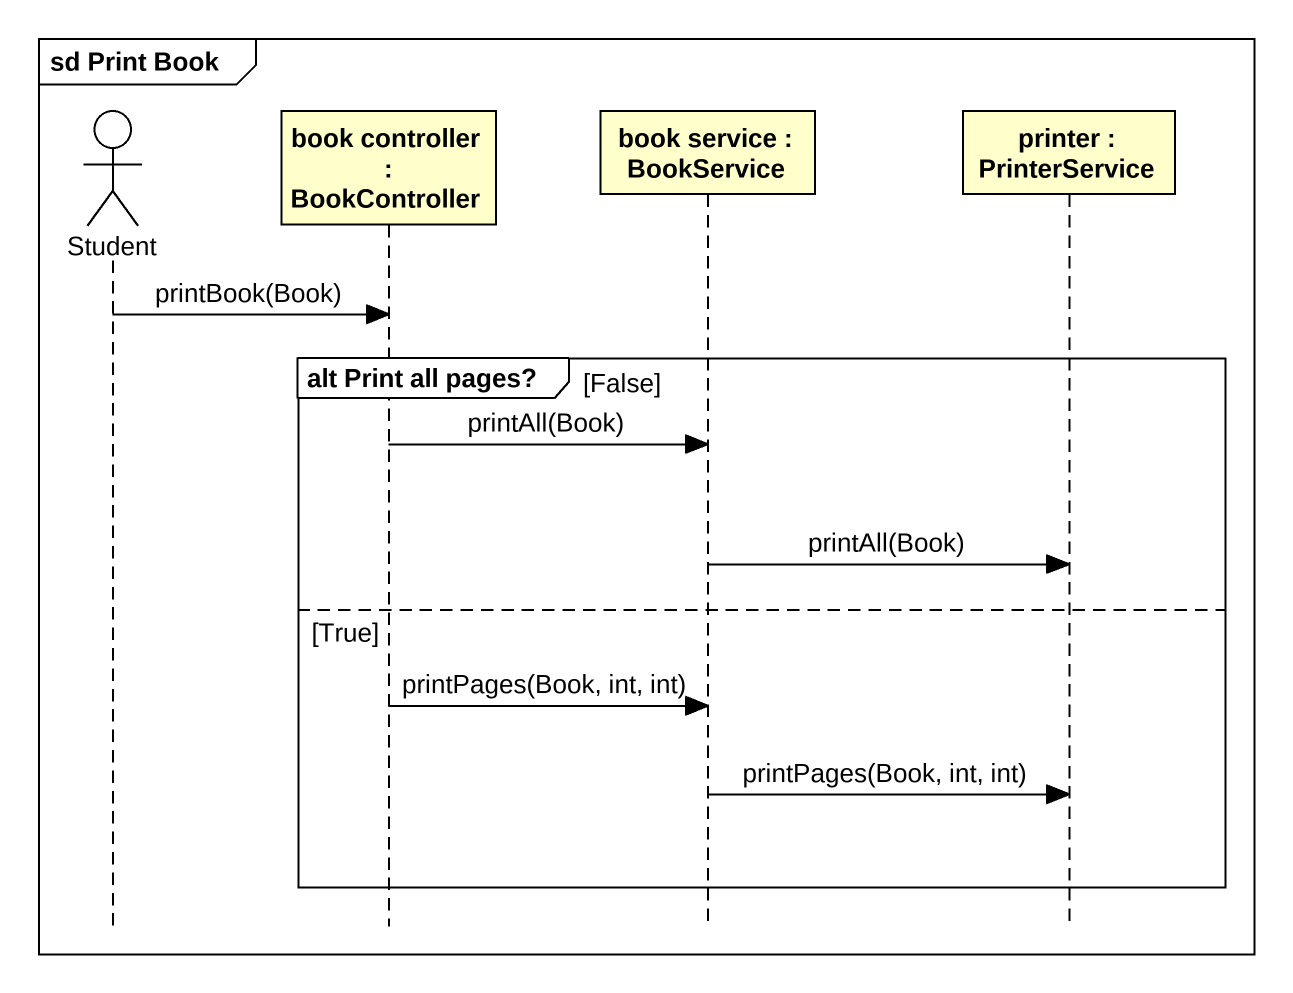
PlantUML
@startuml
mainframe sd Print Book
hide footbox
actor Student
participant "book controller : BookController" as book_controller
participant "book service : BookService" as book_service
participant "printer : PrinterService" as printer

Student -> book_controller : printBook(Book)
group alt Print all pages? [False]
  book_controller -> book_service : printAll(Book)
  book_service -> printer : printAll(Book)
else True
  book_controller -> book_service : printPages(Book, int, int)
  book_service -> printer : printPages(Book, int, int)
end
@enduml
